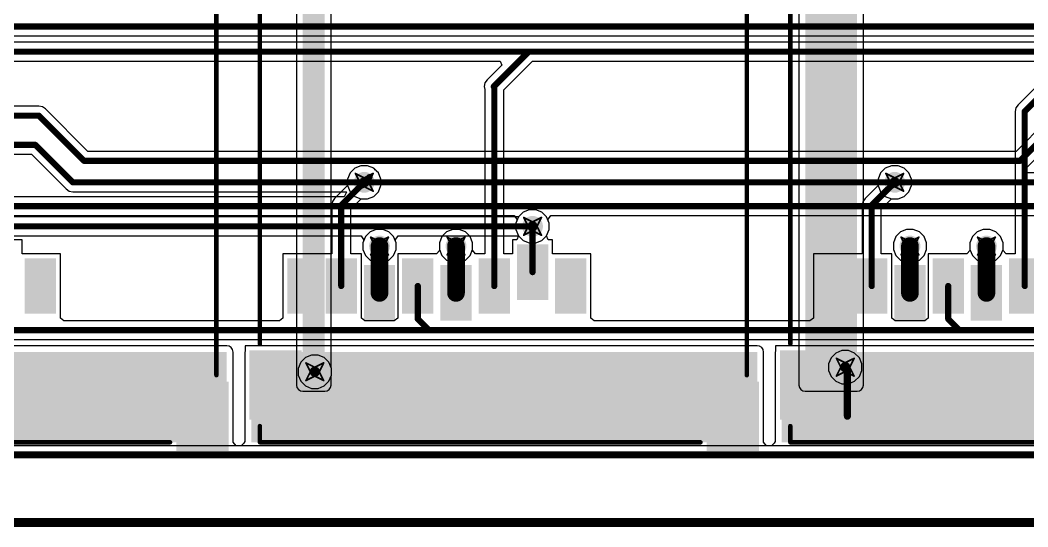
# Model space of a CAD drawing. Header units: inches. Extents: x -3 to 488, y -11 to 93.
# Drawn here: x 70.89 to 99.86, y -9.56 to 5.03 of the extents above; entities that cross this region are included whole.
import ezdxf

# ---------------------------------------------------------------- set-up
doc = ezdxf.new("R2010")
doc.units = ezdxf.units.IN
for name, color, linetype in [('Board Cutout', 216, 'Continuous'), ('Bottom Layer', 5, 'Continuous'), ('Dimension', 6, 'Continuous'), ('Drill Drawing', 1, 'Continuous'), ('Layer 1', 16, 'Continuous'), ('Layer 2', 76, 'Continuous'), ('Top Layer', 1, 'Continuous'), ('Top Overlay', 2, 'Continuous'), ('Top Paste', 8, 'Continuous'), ('Top Solder', 216, 'Continuous'), ('Via Holes', 16, 'Continuous')]:
    doc.layers.add(name, color=color, linetype=linetype)

msp = doc.modelspace()

# ---------------------------------------------------------------- hatches: boundary and pattern name
at = {"layer": 'Bottom Layer'}
h = msp.add_hatch(color=5, dxfattribs=at)
edge = h.paths.add_edge_path()
edge.add_arc((80.783, 0.363), 0.3, 0, 360)
h = msp.add_hatch(color=5, dxfattribs=at)
edge = h.paths.add_edge_path()
edge.add_arc((96.035, 0.363), 0.3, 0, 360)
h = msp.add_hatch(color=5, dxfattribs=at)
edge = h.paths.add_edge_path()
edge.add_arc((85.621, -0.905), 0.3, 0, 360)
h = msp.add_hatch(color=5, dxfattribs=at)
edge = h.paths.add_edge_path()
edge.add_arc((81.221, -1.472), 0.3, 0, 360)
h = msp.add_hatch(color=5, dxfattribs=at)
edge = h.paths.add_edge_path()
edge.add_arc((83.421, -1.472), 0.3, 0, 360)
h = msp.add_hatch(color=5, dxfattribs=at)
edge = h.paths.add_edge_path()
edge.add_arc((96.472, -1.472), 0.3, 0, 360)
h = msp.add_hatch(color=5, dxfattribs=at)
edge = h.paths.add_edge_path()
edge.add_arc((98.672, -1.472), 0.3, 0, 360)
h = msp.add_hatch(color=5, dxfattribs=at)
edge = h.paths.add_edge_path()
edge.add_arc((79.361, -5.09), 0.3, 0, 360)
h = msp.add_hatch(color=5, dxfattribs=at)
edge = h.paths.add_edge_path()
edge.add_arc((94.612, -4.959), 0.3, 0, 360)
at = {"layer": 'Layer 1'}
h = msp.add_hatch(color=16, dxfattribs=at)
edge = h.paths.add_edge_path()
edge.add_arc((80.783, 0.363), 0.3, 0, 360)
h = msp.add_hatch(color=16, dxfattribs=at)
edge = h.paths.add_edge_path()
edge.add_arc((96.035, 0.363), 0.3, 0, 360)
h = msp.add_hatch(color=16, dxfattribs=at)
edge = h.paths.add_edge_path()
edge.add_arc((85.621, -0.905), 0.3, 0, 360)
h = msp.add_hatch(color=16, dxfattribs=at)
edge = h.paths.add_edge_path()
edge.add_arc((81.221, -1.472), 0.3, 0, 360)
h = msp.add_hatch(color=16, dxfattribs=at)
edge = h.paths.add_edge_path()
edge.add_arc((83.421, -1.472), 0.3, 0, 360)
h = msp.add_hatch(color=16, dxfattribs=at)
edge = h.paths.add_edge_path()
edge.add_arc((96.472, -1.472), 0.3, 0, 360)
h = msp.add_hatch(color=16, dxfattribs=at)
edge = h.paths.add_edge_path()
edge.add_arc((98.672, -1.472), 0.3, 0, 360)
h = msp.add_hatch(color=16, dxfattribs=at)
edge = h.paths.add_edge_path()
edge.add_arc((79.361, -5.09), 0.3, 0, 360)
h = msp.add_hatch(color=16, dxfattribs=at)
edge = h.paths.add_edge_path()
edge.add_arc((94.612, -4.959), 0.3, 0, 360)
at = {"layer": 'Layer 2'}
for points in [[(79.016, -5.472), (79.648, -5.472), (79.648, 6.978), (79.016, 6.978)], [(93.461, -5.472), (94.953, -5.472), (94.953, 6.873), (93.461, 6.873)]]:
    msp.add_hatch(color=76, dxfattribs=at).paths.add_polyline_path(points)
h = msp.add_hatch(color=76, dxfattribs=at)
edge = h.paths.add_edge_path()
edge.add_arc((80.783, 0.363), 0.3, 0, 360)
h = msp.add_hatch(color=76, dxfattribs=at)
edge = h.paths.add_edge_path()
edge.add_arc((96.035, 0.363), 0.3, 0, 360)
h = msp.add_hatch(color=76, dxfattribs=at)
edge = h.paths.add_edge_path()
edge.add_arc((85.621, -0.905), 0.3, 0, 360)
h = msp.add_hatch(color=76, dxfattribs=at)
edge = h.paths.add_edge_path()
edge.add_arc((81.221, -1.472), 0.3, 0, 360)
h = msp.add_hatch(color=76, dxfattribs=at)
edge = h.paths.add_edge_path()
edge.add_arc((83.421, -1.472), 0.3, 0, 360)
h = msp.add_hatch(color=76, dxfattribs=at)
edge = h.paths.add_edge_path()
edge.add_arc((96.472, -1.472), 0.3, 0, 360)
h = msp.add_hatch(color=76, dxfattribs=at)
edge = h.paths.add_edge_path()
edge.add_arc((98.672, -1.472), 0.3, 0, 360)
h = msp.add_hatch(color=76, dxfattribs=at)
edge = h.paths.add_edge_path()
edge.add_arc((79.361, -5.09), 0.3, 0, 360)
h = msp.add_hatch(color=76, dxfattribs=at)
edge = h.paths.add_edge_path()
edge.add_arc((94.612, -4.959), 0.3, 0, 360)
at = {"layer": 'Top Layer'}
h = msp.add_hatch(color=1, dxfattribs=at)
edge = h.paths.add_edge_path()
edge.add_arc((80.783, 0.363), 0.3, 0, 360)
h = msp.add_hatch(color=1, dxfattribs=at)
edge = h.paths.add_edge_path()
edge.add_arc((96.035, 0.363), 0.3, 0, 360)
h = msp.add_hatch(color=1, dxfattribs=at)
edge = h.paths.add_edge_path()
edge.add_arc((85.621, -0.905), 0.3, 0, 360)
h = msp.add_hatch(color=1, dxfattribs=at)
edge = h.paths.add_edge_path()
edge.add_arc((81.221, -1.472), 0.3, 0, 360)
h = msp.add_hatch(color=1, dxfattribs=at)
edge = h.paths.add_edge_path()
edge.add_arc((83.421, -1.472), 0.3, 0, 360)
h = msp.add_hatch(color=1, dxfattribs=at)
edge = h.paths.add_edge_path()
edge.add_arc((96.472, -1.472), 0.3, 0, 360)
h = msp.add_hatch(color=1, dxfattribs=at)
edge = h.paths.add_edge_path()
edge.add_arc((98.672, -1.472), 0.3, 0, 360)
for points in [[(85.221, -1.472), (86.021, -1.472), (86.021, -2.972), (85.221, -2.972)], [(71.07, -1.872), (71.87, -1.872), (71.87, -3.372), (71.07, -3.372)], [(78.621, -1.872), (79.421, -1.872), (79.421, -3.372), (78.621, -3.372)], [(79.721, -1.872), (80.521, -1.872), (80.521, -3.372), (79.721, -3.372)], [(81.921, -1.872), (82.721, -1.872), (82.721, -3.372), (81.921, -3.372)], [(84.121, -1.872), (84.921, -1.872), (84.921, -3.372), (84.121, -3.372)], [(86.321, -1.872), (87.121, -1.872), (87.121, -3.372), (86.321, -3.372)], [(93.872, -1.872), (94.672, -1.872), (94.672, -3.372), (93.872, -3.372)], [(94.972, -1.872), (95.772, -1.872), (95.772, -3.372), (94.972, -3.372)], [(97.172, -1.872), (97.972, -1.872), (97.972, -3.372), (97.172, -3.372)], [(99.372, -1.872), (100.172, -1.872), (100.172, -3.372), (99.372, -3.372)], [(80.821, -2.072), (81.621, -2.072), (81.621, -3.572), (80.821, -3.572)], [(83.021, -2.072), (83.821, -2.072), (83.821, -3.572), (83.021, -3.572)], [(96.072, -2.072), (96.872, -2.072), (96.872, -3.572), (96.072, -3.572)], [(98.272, -2.072), (99.072, -2.072), (99.072, -3.572), (98.272, -3.572)], [(62.28, -7.122), (76.83, -7.122), (76.83, -4.522), (62.28, -4.522)], [(77.531, -7.122), (92.081, -7.122), (92.081, -4.522), (77.531, -4.522)], [(77.531, -4.522), (78.931, -4.522), (78.931, -6.422), (77.531, -6.422)], [(92.782, -7.122), (107.332, -7.122), (107.332, -4.522), (92.782, -4.522)], [(92.782, -4.522), (94.182, -4.522), (94.182, -6.422), (92.782, -6.422)], [(75.43, -5.422), (76.83, -5.422), (76.83, -7.322), (75.43, -7.322)], [(90.681, -5.422), (92.081, -5.422), (92.081, -7.322), (90.681, -7.322)]]:
    msp.add_hatch(color=1, dxfattribs=at).paths.add_polyline_path(points)
h = msp.add_hatch(color=1, dxfattribs=at)
edge = h.paths.add_edge_path()
edge.add_arc((79.361, -5.09), 0.3, 0, 360)
h = msp.add_hatch(color=1, dxfattribs=at)
edge = h.paths.add_edge_path()
edge.add_arc((94.612, -4.959), 0.3, 0, 360)
at = {"layer": 'Top Paste'}
for points in [[(85.221, -1.472), (86.021, -1.472), (86.021, -2.972), (85.221, -2.972)], [(71.07, -1.872), (71.87, -1.872), (71.87, -3.372), (71.07, -3.372)], [(78.621, -1.872), (79.421, -1.872), (79.421, -3.372), (78.621, -3.372)], [(79.721, -1.872), (80.521, -1.872), (80.521, -3.372), (79.721, -3.372)], [(81.921, -1.872), (82.721, -1.872), (82.721, -3.372), (81.921, -3.372)], [(84.121, -1.872), (84.921, -1.872), (84.921, -3.372), (84.121, -3.372)], [(86.321, -1.872), (87.121, -1.872), (87.121, -3.372), (86.321, -3.372)], [(93.872, -1.872), (94.672, -1.872), (94.672, -3.372), (93.872, -3.372)], [(94.972, -1.872), (95.772, -1.872), (95.772, -3.372), (94.972, -3.372)], [(97.172, -1.872), (97.972, -1.872), (97.972, -3.372), (97.172, -3.372)], [(99.372, -1.872), (100.172, -1.872), (100.172, -3.372), (99.372, -3.372)], [(80.821, -2.072), (81.621, -2.072), (81.621, -3.572), (80.821, -3.572)], [(83.021, -2.072), (83.821, -2.072), (83.821, -3.572), (83.021, -3.572)], [(96.072, -2.072), (96.872, -2.072), (96.872, -3.572), (96.072, -3.572)], [(98.272, -2.072), (99.072, -2.072), (99.072, -3.572), (98.272, -3.572)], [(77.531, -4.522), (78.931, -4.522), (78.931, -6.422), (77.531, -6.422)], [(92.782, -4.522), (94.182, -4.522), (94.182, -6.422), (92.782, -6.422)], [(75.43, -5.422), (76.83, -5.422), (76.83, -7.322), (75.43, -7.322)], [(90.681, -5.422), (92.081, -5.422), (92.081, -7.322), (90.681, -7.322)]]:
    msp.add_hatch(color=8, dxfattribs=at).paths.add_polyline_path(points)
at = {"layer": 'Top Solder'}
for points in [[(85.171, -1.422), (86.071, -1.422), (86.071, -3.022), (85.171, -3.022)], [(71.02, -1.822), (71.92, -1.822), (71.92, -3.422), (71.02, -3.422)], [(78.571, -1.822), (79.471, -1.822), (79.471, -3.422), (78.571, -3.422)], [(79.671, -1.822), (80.571, -1.822), (80.571, -3.422), (79.671, -3.422)], [(80.771, -2.022), (81.671, -2.022), (81.671, -3.622), (80.771, -3.622)], [(81.871, -1.822), (82.771, -1.822), (82.771, -3.422), (81.871, -3.422)], [(82.971, -2.022), (83.871, -2.022), (83.871, -3.622), (82.971, -3.622)], [(84.071, -1.822), (84.971, -1.822), (84.971, -3.422), (84.071, -3.422)], [(86.271, -1.822), (87.171, -1.822), (87.171, -3.422), (86.271, -3.422)], [(93.822, -1.822), (94.722, -1.822), (94.722, -3.422), (93.822, -3.422)], [(94.922, -1.822), (95.822, -1.822), (95.822, -3.422), (94.922, -3.422)], [(96.022, -2.022), (96.922, -2.022), (96.922, -3.622), (96.022, -3.622)], [(97.122, -1.822), (98.022, -1.822), (98.022, -3.422), (97.122, -3.422)], [(98.222, -2.022), (99.122, -2.022), (99.122, -3.622), (98.222, -3.622)], [(99.322, -1.822), (100.222, -1.822), (100.222, -3.422), (99.322, -3.422)], [(77.481, -4.472), (78.981, -4.472), (78.981, -6.472), (77.481, -6.472)], [(92.732, -4.472), (94.232, -4.472), (94.232, -6.472), (92.732, -6.472)], [(75.38, -5.372), (76.88, -5.372), (76.88, -7.372), (75.38, -7.372)], [(90.631, -5.372), (92.131, -5.372), (92.131, -7.372), (90.631, -7.372)]]:
    msp.add_hatch(color=216, dxfattribs=at).paths.add_polyline_path(points)
at = {"layer": 'Via Holes'}
h = msp.add_hatch(color=7, dxfattribs=at)
edge = h.paths.add_edge_path()
edge.add_arc((80.783, 0.363), 0.15, 0, 360)
h = msp.add_hatch(color=7, dxfattribs=at)
edge = h.paths.add_edge_path()
edge.add_arc((96.035, 0.363), 0.15, 0, 360)
h = msp.add_hatch(color=7, dxfattribs=at)
edge = h.paths.add_edge_path()
edge.add_arc((85.621, -0.905), 0.15, 0, 360)
h = msp.add_hatch(color=7, dxfattribs=at)
edge = h.paths.add_edge_path()
edge.add_arc((81.221, -1.472), 0.15, 0, 360)
h = msp.add_hatch(color=7, dxfattribs=at)
edge = h.paths.add_edge_path()
edge.add_arc((83.421, -1.472), 0.15, 0, 360)
h = msp.add_hatch(color=7, dxfattribs=at)
edge = h.paths.add_edge_path()
edge.add_arc((96.472, -1.472), 0.15, 0, 360)
h = msp.add_hatch(color=7, dxfattribs=at)
edge = h.paths.add_edge_path()
edge.add_arc((98.672, -1.472), 0.15, 0, 360)
h = msp.add_hatch(color=7, dxfattribs=at)
edge = h.paths.add_edge_path()
edge.add_arc((94.612, -4.959), 0.15, 0, 360)
h = msp.add_hatch(color=7, dxfattribs=at)
edge = h.paths.add_edge_path()
edge.add_arc((79.361, -5.09), 0.15, 0, 360)

# ---------------------------------------------------------------- linework, layer by layer
at = {"layer": 'Board Cutout', "const_width": 0.2}
msp.add_lwpolyline([(62.09, -7.48), (122.978, -7.48)], dxfattribs=at)
at = {"layer": 'Bottom Layer'}
for p, q in [((80.378, 0.634), (80.305, 0.458)), ((80.512, 0.768), (80.378, 0.634)), ((80.688, 0.841), (80.512, 0.768)), ((80.878, 0.841), (80.688, 0.841)), ((81.054, 0.768), (80.878, 0.841)), ((81.188, 0.634), (81.054, 0.768)), ((81.261, 0.458), (81.188, 0.634)), ((95.63, 0.634), (95.557, 0.458)), ((95.764, 0.768), (95.63, 0.634)), ((95.94, 0.841), (95.764, 0.768)), ((96.13, 0.841), (95.94, 0.841)), ((96.305, 0.768), (96.13, 0.841)), ((96.44, 0.634), (96.305, 0.768)), ((96.513, 0.458), (96.44, 0.634)), ((80.305, 0.458), (80.305, 0.268)), ((81.261, 0.268), (81.261, 0.458)), ((95.557, 0.458), (95.557, 0.268)), ((96.513, 0.268), (96.513, 0.458)), ((80.305, 0.268), (80.378, 0.093)), ((80.378, 0.093), (80.512, -0.042)), ((81.054, -0.042), (81.188, 0.093)), ((81.188, 0.093), (81.261, 0.268)), ((95.557, 0.268), (95.63, 0.093)), ((95.63, 0.093), (95.764, -0.042)), ((96.305, -0.042), (96.44, 0.093)), ((96.44, 0.093), (96.513, 0.268)), ((80.512, -0.042), (80.688, -0.114)), ((80.688, -0.114), (80.878, -0.114)), ((80.878, -0.114), (81.054, -0.042)), ((95.764, -0.042), (95.94, -0.114)), ((95.94, -0.114), (96.13, -0.114)), ((96.13, -0.114), (96.305, -0.042)), ((85.351, -0.5), (85.218, -0.633)), ((85.526, -0.427), (85.351, -0.5)), ((85.716, -0.427), (85.526, -0.427)), ((85.892, -0.5), (85.716, -0.427)), ((86.026, -0.635), (85.892, -0.5)), ((85.218, -0.633), (69.096, -0.633)), ((86.099, -0.81), (86.026, -0.635)), ((86.099, -1), (86.099, -0.81)), ((86.026, -1.176), (86.099, -1)), ((96.202, -1.067), (96.067, -1.201)), ((96.377, -0.994), (96.202, -1.067)), ((96.567, -0.994), (96.377, -0.994)), ((96.743, -1.067), (96.567, -0.994)), ((96.877, -1.201), (96.743, -1.067)), ((66.503, -1.177), (80.689, -1.177)), ((80.689, -1.177), (80.774, -1.304)), ((80.774, -1.304), (80.744, -1.377)), ((80.744, -1.377), (80.744, -1.567)), ((81.669, -1.304), (81.754, -1.177)), ((81.699, -1.377), (81.669, -1.304)), ((81.699, -1.567), (81.699, -1.377)), ((81.754, -1.177), (85.218, -1.177)), ((85.218, -1.177), (85.351, -1.31)), ((85.351, -1.31), (85.526, -1.383)), ((85.526, -1.383), (85.716, -1.383)), ((85.716, -1.383), (85.892, -1.31)), ((85.892, -1.31), (86.026, -1.176)), ((96.067, -1.201), (95.995, -1.377)), ((95.995, -1.377), (95.995, -1.567)), ((96.95, -1.377), (96.877, -1.201)), ((96.95, -1.567), (96.95, -1.377)), ((80.744, -1.567), (80.816, -1.743)), ((81.626, -1.743), (81.699, -1.567)), ((95.995, -1.567), (96.067, -1.743)), ((96.877, -1.743), (96.95, -1.567)), ((80.816, -1.743), (80.951, -1.877)), ((80.951, -1.877), (81.126, -1.95)), ((81.126, -1.95), (81.316, -1.95)), ((81.316, -1.95), (81.492, -1.877)), ((81.492, -1.877), (81.626, -1.743)), ((96.067, -1.743), (96.202, -1.877)), ((96.202, -1.877), (96.377, -1.95)), ((96.377, -1.95), (96.567, -1.95)), ((96.567, -1.95), (96.743, -1.877)), ((96.743, -1.877), (96.877, -1.743)), ((79.266, -4.612), (79.09, -4.685)), ((79.456, -4.612), (79.266, -4.612)), ((79.631, -4.685), (79.456, -4.612)), ((94.341, -4.554), (94.207, -4.688)), ((94.517, -4.481), (94.341, -4.554)), ((94.707, -4.481), (94.517, -4.481)), ((94.882, -4.554), (94.707, -4.481)), ((95.017, -4.688), (94.882, -4.554)), ((78.956, -4.819), (78.883, -4.995)), ((79.09, -4.685), (78.956, -4.819)), ((79.766, -4.819), (79.631, -4.685)), ((79.838, -4.995), (79.766, -4.819)), ((94.207, -4.688), (94.134, -4.864)), ((94.134, -4.864), (94.134, -5.054)), ((95.089, -4.864), (95.017, -4.688)), ((95.089, -5.054), (95.089, -4.864)), ((78.883, -4.995), (78.883, -5.185)), ((78.883, -5.185), (78.956, -5.361)), ((79.766, -5.361), (79.838, -5.185)), ((79.838, -5.185), (79.838, -4.995)), ((94.134, -5.054), (94.207, -5.229)), ((95.017, -5.229), (95.089, -5.054)), ((78.956, -5.361), (79.09, -5.495)), ((79.09, -5.495), (79.266, -5.568)), ((79.456, -5.568), (79.631, -5.495)), ((79.631, -5.495), (79.766, -5.361)), ((94.207, -5.229), (94.341, -5.364)), ((94.341, -5.364), (94.517, -5.436)), ((94.517, -5.436), (94.707, -5.436)), ((94.707, -5.436), (94.882, -5.364)), ((94.882, -5.364), (95.017, -5.229)), ((79.266, -5.568), (79.456, -5.568)), ((106.931, -7.221), (62.09, -7.221))]:
    msp.add_line(p, q, dxfattribs=at)
at = {"layer": 'Bottom Layer', "const_width": 0.178}
msp.add_lwpolyline([(65.923, -0.905), (85.621, -0.905)], dxfattribs=at)
at = {"layer": 'Bottom Layer', "const_width": 0.0889}
msp.add_lwpolyline([(85.577, -0.905, 1), (85.666, -0.905, 1)], format="xyb", close=True, dxfattribs=at)
at = {"layer": 'Dimension', "const_width": 0.254}
msp.add_lwpolyline([(67.831, -9.429), (124.998, -9.429)], dxfattribs=at)
at = {"layer": 'Drill Drawing', "const_width": 0.0508}
for points in [[(80.529, 0.617), (80.783, 0.49)], [(80.529, 0.617), (80.656, 0.363)], [(80.783, 0.49), (81.037, 0.617)], [(80.91, 0.363), (81.037, 0.617)], [(95.781, 0.617), (96.035, 0.49)], [(95.781, 0.617), (95.908, 0.363)], [(96.035, 0.49), (96.289, 0.617)], [(96.162, 0.363), (96.289, 0.617)], [(80.529, 0.109), (80.656, 0.363)], [(80.91, 0.363), (81.037, 0.109)], [(95.781, 0.109), (95.908, 0.363)], [(96.162, 0.363), (96.289, 0.109)], [(80.529, 0.109), (80.783, 0.236)], [(80.783, 0.236), (81.037, 0.109)], [(95.781, 0.109), (96.035, 0.236)], [(96.035, 0.236), (96.289, 0.109)], [(85.367, -0.651), (85.621, -0.778)], [(85.367, -0.651), (85.494, -0.905)], [(85.621, -0.778), (85.875, -0.651)], [(85.748, -0.905), (85.875, -0.651)], [(85.367, -1.159), (85.494, -0.905)], [(85.367, -1.159), (85.621, -1.032)], [(85.621, -1.032), (85.875, -1.159)], [(85.748, -0.905), (85.875, -1.159)], [(80.967, -1.218), (81.221, -1.345)], [(80.967, -1.218), (81.094, -1.472)], [(80.967, -1.726), (81.094, -1.472)], [(81.221, -1.345), (81.475, -1.218)], [(81.348, -1.472), (81.475, -1.218)], [(81.348, -1.472), (81.475, -1.726)], [(83.167, -1.218), (83.421, -1.345)], [(83.167, -1.218), (83.294, -1.472)], [(83.167, -1.726), (83.294, -1.472)], [(83.421, -1.345), (83.675, -1.218)], [(83.548, -1.472), (83.675, -1.218)], [(83.548, -1.472), (83.675, -1.726)], [(96.218, -1.218), (96.472, -1.345)], [(96.218, -1.218), (96.345, -1.472)], [(96.218, -1.726), (96.345, -1.472)], [(96.472, -1.345), (96.726, -1.218)], [(96.599, -1.472), (96.726, -1.218)], [(96.599, -1.472), (96.726, -1.726)], [(98.418, -1.218), (98.672, -1.345)], [(98.418, -1.218), (98.545, -1.472)], [(98.418, -1.726), (98.545, -1.472)], [(98.672, -1.345), (98.926, -1.218)], [(98.799, -1.472), (98.926, -1.218)], [(98.799, -1.472), (98.926, -1.726)], [(80.967, -1.726), (81.221, -1.599)], [(81.221, -1.599), (81.475, -1.726)], [(83.167, -1.726), (83.421, -1.599)], [(83.421, -1.599), (83.675, -1.726)], [(96.218, -1.726), (96.472, -1.599)], [(96.472, -1.599), (96.726, -1.726)], [(98.418, -1.726), (98.672, -1.599)], [(98.672, -1.599), (98.926, -1.726)], [(79.107, -4.836), (79.361, -4.963)], [(79.107, -4.836), (79.234, -5.09)], [(79.361, -4.963), (79.615, -4.836)], [(79.488, -5.09), (79.615, -4.836)], [(94.358, -4.705), (94.612, -4.832)], [(94.358, -4.705), (94.485, -4.959)], [(94.612, -4.832), (94.866, -4.705)], [(94.739, -4.959), (94.866, -4.705)], [(79.107, -5.344), (79.234, -5.09)], [(79.107, -5.344), (79.361, -5.217)], [(79.361, -5.217), (79.615, -5.344)], [(79.488, -5.09), (79.615, -5.344)], [(94.358, -5.213), (94.485, -4.959)], [(94.358, -5.213), (94.612, -5.086)], [(94.612, -5.086), (94.866, -5.213)], [(94.739, -4.959), (94.866, -5.213)]]:
    msp.add_lwpolyline(points, dxfattribs=at)
at = {"layer": 'Drill Drawing', "const_width": 0.0254}
for points in [[(80.516, 0.617, 1), (80.542, 0.617, 1)], [(80.516, 0.617, 1), (80.542, 0.617, 1)], [(81.024, 0.617, 1), (81.05, 0.617, 1)], [(81.024, 0.617, 1), (81.05, 0.617, 1)], [(95.768, 0.617, 1), (95.793, 0.617, 1)], [(95.768, 0.617, 1), (95.793, 0.617, 1)], [(96.276, 0.617, 1), (96.301, 0.617, 1)], [(96.276, 0.617, 1), (96.301, 0.617, 1)], [(80.643, 0.363, 1), (80.669, 0.363, 1)], [(80.643, 0.363, 1), (80.669, 0.363, 1)], [(80.77, 0.49, 1), (80.796, 0.49, 1)], [(80.77, 0.49, 1), (80.796, 0.49, 1)], [(80.897, 0.363, 1), (80.923, 0.363, 1)], [(80.897, 0.363, 1), (80.923, 0.363, 1)], [(95.895, 0.363, 1), (95.92, 0.363, 1)], [(95.895, 0.363, 1), (95.92, 0.363, 1)], [(96.022, 0.49, 1), (96.047, 0.49, 1)], [(96.022, 0.49, 1), (96.047, 0.49, 1)], [(96.149, 0.363, 1), (96.174, 0.363, 1)], [(96.149, 0.363, 1), (96.174, 0.363, 1)], [(80.516, 0.109, 1), (80.542, 0.109, 1)], [(80.516, 0.109, 1), (80.542, 0.109, 1)], [(80.77, 0.236, 1), (80.796, 0.236, 1)], [(80.77, 0.236, 1), (80.796, 0.236, 1)], [(81.024, 0.109, 1), (81.05, 0.109, 1)], [(81.024, 0.109, 1), (81.05, 0.109, 1)], [(95.768, 0.109, 1), (95.793, 0.109, 1)], [(95.768, 0.109, 1), (95.793, 0.109, 1)], [(96.022, 0.236, 1), (96.047, 0.236, 1)], [(96.022, 0.236, 1), (96.047, 0.236, 1)], [(96.276, 0.109, 1), (96.301, 0.109, 1)], [(96.276, 0.109, 1), (96.301, 0.109, 1)], [(85.355, -0.651, 1), (85.38, -0.651, 1)], [(85.355, -0.651, 1), (85.38, -0.651, 1)], [(85.609, -0.778, 1), (85.634, -0.778, 1)], [(85.609, -0.778, 1), (85.634, -0.778, 1)], [(85.863, -0.651, 1), (85.888, -0.651, 1)], [(85.863, -0.651, 1), (85.888, -0.651, 1)], [(85.355, -1.159, 1), (85.38, -1.159, 1)], [(85.355, -1.159, 1), (85.38, -1.159, 1)], [(85.482, -0.905, 1), (85.507, -0.905, 1)], [(85.482, -0.905, 1), (85.507, -0.905, 1)], [(85.609, -1.032, 1), (85.634, -1.032, 1)], [(85.609, -1.032, 1), (85.634, -1.032, 1)], [(85.736, -0.905, 1), (85.761, -0.905, 1)], [(85.736, -0.905, 1), (85.761, -0.905, 1)], [(85.863, -1.159, 1), (85.888, -1.159, 1)], [(85.863, -1.159, 1), (85.888, -1.159, 1)], [(80.955, -1.218, 1), (80.98, -1.218, 1)], [(80.955, -1.218, 1), (80.98, -1.218, 1)], [(81.082, -1.472, 1), (81.107, -1.472, 1)], [(81.082, -1.472, 1), (81.107, -1.472, 1)], [(81.209, -1.345, 1), (81.234, -1.345, 1)], [(81.209, -1.345, 1), (81.234, -1.345, 1)], [(81.336, -1.472, 1), (81.361, -1.472, 1)], [(81.336, -1.472, 1), (81.361, -1.472, 1)], [(81.463, -1.218, 1), (81.488, -1.218, 1)], [(81.463, -1.218, 1), (81.488, -1.218, 1)], [(83.155, -1.218, 1), (83.18, -1.218, 1)], [(83.155, -1.218, 1), (83.18, -1.218, 1)], [(83.282, -1.472, 1), (83.307, -1.472, 1)], [(83.282, -1.472, 1), (83.307, -1.472, 1)], [(83.409, -1.345, 1), (83.434, -1.345, 1)], [(83.409, -1.345, 1), (83.434, -1.345, 1)], [(83.536, -1.472, 1), (83.561, -1.472, 1)], [(83.536, -1.472, 1), (83.561, -1.472, 1)], [(83.663, -1.218, 1), (83.688, -1.218, 1)], [(83.663, -1.218, 1), (83.688, -1.218, 1)], [(96.206, -1.218, 1), (96.231, -1.218, 1)], [(96.206, -1.218, 1), (96.231, -1.218, 1)], [(96.333, -1.472, 1), (96.358, -1.472, 1)], [(96.333, -1.472, 1), (96.358, -1.472, 1)], [(96.46, -1.345, 1), (96.485, -1.345, 1)], [(96.46, -1.345, 1), (96.485, -1.345, 1)], [(96.587, -1.472, 1), (96.612, -1.472, 1)], [(96.587, -1.472, 1), (96.612, -1.472, 1)], [(96.714, -1.218, 1), (96.739, -1.218, 1)], [(96.714, -1.218, 1), (96.739, -1.218, 1)], [(98.406, -1.218, 1), (98.431, -1.218, 1)], [(98.406, -1.218, 1), (98.431, -1.218, 1)], [(98.533, -1.472, 1), (98.558, -1.472, 1)], [(98.533, -1.472, 1), (98.558, -1.472, 1)], [(98.66, -1.345, 1), (98.685, -1.345, 1)], [(98.66, -1.345, 1), (98.685, -1.345, 1)], [(98.787, -1.472, 1), (98.812, -1.472, 1)], [(98.787, -1.472, 1), (98.812, -1.472, 1)], [(98.914, -1.218, 1), (98.939, -1.218, 1)], [(98.914, -1.218, 1), (98.939, -1.218, 1)], [(80.955, -1.726, 1), (80.98, -1.726, 1)], [(80.955, -1.726, 1), (80.98, -1.726, 1)], [(81.209, -1.599, 1), (81.234, -1.599, 1)], [(81.209, -1.599, 1), (81.234, -1.599, 1)], [(81.463, -1.726, 1), (81.488, -1.726, 1)], [(81.463, -1.726, 1), (81.488, -1.726, 1)], [(83.155, -1.726, 1), (83.18, -1.726, 1)], [(83.155, -1.726, 1), (83.18, -1.726, 1)], [(83.409, -1.599, 1), (83.434, -1.599, 1)], [(83.409, -1.599, 1), (83.434, -1.599, 1)], [(83.663, -1.726, 1), (83.688, -1.726, 1)], [(83.663, -1.726, 1), (83.688, -1.726, 1)], [(96.206, -1.726, 1), (96.231, -1.726, 1)], [(96.206, -1.726, 1), (96.231, -1.726, 1)], [(96.46, -1.599, 1), (96.485, -1.599, 1)], [(96.46, -1.599, 1), (96.485, -1.599, 1)], [(96.714, -1.726, 1), (96.739, -1.726, 1)], [(96.714, -1.726, 1), (96.739, -1.726, 1)], [(98.406, -1.726, 1), (98.431, -1.726, 1)], [(98.406, -1.726, 1), (98.431, -1.726, 1)], [(98.66, -1.599, 1), (98.685, -1.599, 1)], [(98.66, -1.599, 1), (98.685, -1.599, 1)], [(98.914, -1.726, 1), (98.939, -1.726, 1)], [(98.914, -1.726, 1), (98.939, -1.726, 1)], [(79.094, -4.836, 1), (79.119, -4.836, 1)], [(79.094, -4.836, 1), (79.119, -4.836, 1)], [(79.602, -4.836, 1), (79.627, -4.836, 1)], [(79.602, -4.836, 1), (79.627, -4.836, 1)], [(94.345, -4.705, 1), (94.37, -4.705, 1)], [(94.345, -4.705, 1), (94.37, -4.705, 1)], [(94.599, -4.832, 1), (94.624, -4.832, 1)], [(94.599, -4.832, 1), (94.624, -4.832, 1)], [(94.853, -4.705, 1), (94.878, -4.705, 1)], [(94.853, -4.705, 1), (94.878, -4.705, 1)], [(79.221, -5.09, 1), (79.246, -5.09, 1)], [(79.221, -5.09, 1), (79.246, -5.09, 1)], [(79.348, -4.963, 1), (79.373, -4.963, 1)], [(79.348, -4.963, 1), (79.373, -4.963, 1)], [(79.348, -5.217, 1), (79.373, -5.217, 1)], [(79.348, -5.217, 1), (79.373, -5.217, 1)], [(79.475, -5.09, 1), (79.5, -5.09, 1)], [(79.475, -5.09, 1), (79.5, -5.09, 1)], [(94.345, -5.213, 1), (94.37, -5.213, 1)], [(94.345, -5.213, 1), (94.37, -5.213, 1)], [(94.472, -4.959, 1), (94.497, -4.959, 1)], [(94.472, -4.959, 1), (94.497, -4.959, 1)], [(94.599, -5.086, 1), (94.624, -5.086, 1)], [(94.599, -5.086, 1), (94.624, -5.086, 1)], [(94.726, -4.959, 1), (94.751, -4.959, 1)], [(94.726, -4.959, 1), (94.751, -4.959, 1)], [(94.853, -5.213, 1), (94.878, -5.213, 1)], [(94.853, -5.213, 1), (94.878, -5.213, 1)], [(79.094, -5.344, 1), (79.119, -5.344, 1)], [(79.094, -5.344, 1), (79.119, -5.344, 1)], [(79.602, -5.344, 1), (79.627, -5.344, 1)], [(79.602, -5.344, 1), (79.627, -5.344, 1)]]:
    msp.add_lwpolyline(points, format="xyb", close=True, dxfattribs=at)
at = {"layer": 'Layer 1'}
for p, q in [((65.636, 4.579), (101.096, 4.579)), ((71.426, 2.554), (66.385, 2.554)), ((71.53, 2.533), (71.426, 2.554)), ((71.618, 2.474), (71.53, 2.533)), ((72.838, 1.254), (71.618, 2.474)), ((100.382, 2.111), (99.525, 1.254)), ((99.83, 0.79), (100.767, 1.726)), ((70.713, 1.17), (71.211, 1.17)), ((71.211, 1.17), (72.21, 0.171)), ((99.525, 1.254), (72.838, 1.254)), ((99.789, 0.762), (99.83, 0.79)), ((99.828, 0.635), (99.789, 0.762)), ((110.119, 0.635), (99.828, 0.635)), ((72.21, 0.171), (72.298, 0.112)), ((72.298, 0.112), (72.402, 0.091)), ((72.402, 0.091), (80.263, 0.091)), ((80.273, 0.076), (80.205, -0.051)), ((80.263, 0.091), (80.273, 0.076)), ((80.205, -0.051), (68.974, -0.051)), ((68.974, -0.594), (85.095, -0.594)), ((85.095, -0.594), (85.18, -0.721)), ((85.18, -0.721), (85.144, -0.81)), ((85.144, -0.81), (85.144, -1)), ((86.062, -0.721), (86.147, -0.594)), ((86.099, -0.81), (86.062, -0.721)), ((86.099, -1), (86.099, -0.81)), ((86.147, -0.594), (115.62, -0.594)), ((83.151, -1.067), (83.016, -1.201)), ((83.326, -0.994), (83.151, -1.067)), ((83.516, -0.994), (83.326, -0.994)), ((83.692, -1.067), (83.516, -0.994)), ((83.826, -1.201), (83.692, -1.067)), ((85.144, -1), (85.216, -1.176)), ((86.026, -1.176), (86.099, -1)), ((98.402, -1.067), (98.267, -1.201)), ((98.577, -0.994), (98.402, -1.067)), ((98.767, -0.994), (98.577, -0.994)), ((98.943, -1.067), (98.767, -0.994)), ((99.077, -1.201), (98.943, -1.067)), ((83.016, -1.201), (82.944, -1.377)), ((82.944, -1.377), (82.944, -1.567)), ((83.899, -1.377), (83.826, -1.201)), ((83.899, -1.567), (83.899, -1.377)), ((85.216, -1.176), (85.351, -1.31)), ((85.351, -1.31), (85.526, -1.383)), ((85.526, -1.383), (85.716, -1.383)), ((85.716, -1.383), (85.892, -1.31)), ((85.892, -1.31), (86.026, -1.176)), ((98.267, -1.201), (98.195, -1.377)), ((98.195, -1.377), (98.195, -1.567)), ((99.15, -1.377), (99.077, -1.201)), ((99.15, -1.567), (99.15, -1.377)), ((82.944, -1.567), (83.016, -1.743)), ((83.826, -1.743), (83.899, -1.567)), ((98.195, -1.567), (98.267, -1.743)), ((99.077, -1.743), (99.15, -1.567)), ((83.016, -1.743), (83.151, -1.877)), ((83.151, -1.877), (83.326, -1.95)), ((83.326, -1.95), (83.516, -1.95)), ((83.516, -1.95), (83.692, -1.877)), ((83.692, -1.877), (83.826, -1.743)), ((98.267, -1.743), (98.402, -1.877)), ((98.402, -1.877), (98.577, -1.95)), ((98.577, -1.95), (98.767, -1.95)), ((98.767, -1.95), (98.943, -1.877)), ((98.943, -1.877), (99.077, -1.743)), ((79.266, -4.612), (79.09, -4.685)), ((79.456, -4.612), (79.266, -4.612)), ((79.631, -4.685), (79.456, -4.612)), ((94.341, -4.554), (94.207, -4.688)), ((94.517, -4.481), (94.341, -4.554)), ((94.707, -4.481), (94.517, -4.481)), ((94.882, -4.554), (94.707, -4.481)), ((95.017, -4.688), (94.882, -4.554)), ((78.956, -4.819), (78.883, -4.995)), ((79.09, -4.685), (78.956, -4.819)), ((79.766, -4.819), (79.631, -4.685)), ((79.838, -4.995), (79.766, -4.819)), ((94.207, -4.688), (94.134, -4.864)), ((94.134, -4.864), (94.134, -5.054)), ((95.089, -4.864), (95.017, -4.688)), ((95.089, -5.054), (95.089, -4.864)), ((78.883, -4.995), (78.883, -5.185)), ((78.883, -5.185), (78.956, -5.361)), ((79.766, -5.361), (79.838, -5.185)), ((79.838, -5.185), (79.838, -4.995)), ((94.134, -5.054), (94.207, -5.229)), ((95.017, -5.229), (95.089, -5.054)), ((78.956, -5.361), (79.09, -5.495)), ((79.09, -5.495), (79.266, -5.568)), ((79.456, -5.568), (79.631, -5.495)), ((79.631, -5.495), (79.766, -5.361)), ((94.207, -5.229), (94.341, -5.364)), ((94.341, -5.364), (94.517, -5.436)), ((94.517, -5.436), (94.707, -5.436)), ((94.707, -5.436), (94.882, -5.364)), ((94.882, -5.364), (95.017, -5.229)), ((79.266, -5.568), (79.456, -5.568)), ((122.978, -7.221), (62.09, -7.221))]:
    msp.add_line(p, q, dxfattribs=at)
at = {"layer": 'Layer 1', "const_width": 0.178}
for points in [[(65.636, 4.851), (120.472, 4.851)], [(65.981, 2.282), (71.426, 2.282)], [(71.426, 2.282), (72.726, 0.982)], [(99.638, 0.982), (100.86, 2.204)], [(64.209, 1.442), (71.323, 1.442)], [(71.323, 1.442), (72.402, 0.363)], [(72.726, 0.982), (99.638, 0.982)], [(72.402, 0.363), (80.783, 0.363)], [(80.783, 0.363), (96.035, 0.363)], [(96.035, 0.363), (110.472, 0.363)], [(68.57, -0.322), (116.024, -0.322)]]:
    msp.add_lwpolyline(points, dxfattribs=at)
at = {"layer": 'Layer 1', "const_width": 0.0889}
for points in [[(71.381, 2.282, 1), (71.47, 2.282, 1)], [(71.381, 2.282, 1), (71.47, 2.282, 1)], [(71.279, 1.442, 1), (71.368, 1.442, 1)], [(71.279, 1.442, 1), (71.368, 1.442, 1)], [(72.681, 0.982, 1), (72.77, 0.982, 1)], [(72.681, 0.982, 1), (72.77, 0.982, 1)], [(99.594, 0.982, 1), (99.683, 0.982, 1)], [(99.594, 0.982, 1), (99.683, 0.982, 1)], [(72.358, 0.363, 1), (72.446, 0.363, 1)], [(72.358, 0.363, 1), (72.446, 0.363, 1)], [(80.739, 0.363, 1), (80.827, 0.363, 1)], [(80.739, 0.363, 1), (80.827, 0.363, 1)], [(95.99, 0.363, 1), (96.079, 0.363, 1)], [(95.99, 0.363, 1), (96.079, 0.363, 1)]]:
    msp.add_lwpolyline(points, format="xyb", close=True, dxfattribs=at)
at = {"layer": 'Layer 2'}
for p, q in [((78.834, 6.978), (78.834, -5.472)), ((93.279, 6.873), (93.279, -5.472)), ((95.135, -5.472), (95.135, 6.873)), ((79.829, -4.973), (79.829, 6.329)), ((80.378, 0.634), (80.305, 0.458)), ((80.512, 0.768), (80.378, 0.634)), ((80.688, 0.841), (80.512, 0.768)), ((80.878, 0.841), (80.688, 0.841)), ((81.054, 0.768), (80.878, 0.841)), ((81.188, 0.634), (81.054, 0.768)), ((81.261, 0.458), (81.188, 0.634)), ((95.63, 0.634), (95.557, 0.458)), ((95.764, 0.768), (95.63, 0.634)), ((95.94, 0.841), (95.764, 0.768)), ((96.13, 0.841), (95.94, 0.841)), ((96.305, 0.768), (96.13, 0.841)), ((96.44, 0.634), (96.305, 0.768)), ((96.513, 0.458), (96.44, 0.634)), ((80.305, 0.458), (80.305, 0.268)), ((81.261, 0.268), (81.261, 0.458)), ((95.557, 0.458), (95.557, 0.268)), ((96.513, 0.268), (96.513, 0.458)), ((80.305, 0.268), (80.378, 0.093)), ((80.378, 0.093), (80.512, -0.042)), ((81.054, -0.042), (81.188, 0.093)), ((81.188, 0.093), (81.261, 0.268)), ((95.557, 0.268), (95.63, 0.093)), ((95.63, 0.093), (95.764, -0.042)), ((96.305, -0.042), (96.44, 0.093)), ((96.44, 0.093), (96.513, 0.268)), ((80.512, -0.042), (80.688, -0.114)), ((80.688, -0.114), (80.878, -0.114)), ((80.878, -0.114), (81.054, -0.042)), ((95.764, -0.042), (95.94, -0.114)), ((95.94, -0.114), (96.13, -0.114)), ((96.13, -0.114), (96.305, -0.042)), ((85.351, -0.5), (85.216, -0.635)), ((85.526, -0.427), (85.351, -0.5)), ((85.716, -0.427), (85.526, -0.427)), ((85.892, -0.5), (85.716, -0.427)), ((86.026, -0.635), (85.892, -0.5)), ((85.216, -0.635), (85.144, -0.81)), ((85.144, -0.81), (85.144, -1)), ((86.099, -0.81), (86.026, -0.635)), ((86.099, -1), (86.099, -0.81)), ((80.951, -1.067), (80.816, -1.201)), ((81.126, -0.994), (80.951, -1.067)), ((81.316, -0.994), (81.126, -0.994)), ((81.492, -1.067), (81.316, -0.994)), ((81.626, -1.201), (81.492, -1.067)), ((83.151, -1.067), (83.016, -1.201)), ((83.326, -0.994), (83.151, -1.067)), ((83.516, -0.994), (83.326, -0.994)), ((83.692, -1.067), (83.516, -0.994)), ((83.826, -1.201), (83.692, -1.067)), ((85.144, -1), (85.216, -1.176)), ((86.026, -1.176), (86.099, -1)), ((96.202, -1.067), (96.067, -1.201)), ((96.377, -0.994), (96.202, -1.067)), ((96.567, -0.994), (96.377, -0.994)), ((96.743, -1.067), (96.567, -0.994)), ((96.877, -1.201), (96.743, -1.067)), ((98.402, -1.067), (98.267, -1.201)), ((98.577, -0.994), (98.402, -1.067)), ((98.767, -0.994), (98.577, -0.994)), ((98.943, -1.067), (98.767, -0.994)), ((99.077, -1.201), (98.943, -1.067)), ((80.816, -1.201), (80.744, -1.377)), ((80.744, -1.377), (80.744, -1.567)), ((81.699, -1.377), (81.626, -1.201)), ((81.699, -1.567), (81.699, -1.377)), ((83.016, -1.201), (82.944, -1.377)), ((82.944, -1.377), (82.944, -1.567)), ((83.899, -1.377), (83.826, -1.201)), ((83.899, -1.567), (83.899, -1.377)), ((85.216, -1.176), (85.351, -1.31)), ((85.351, -1.31), (85.526, -1.383)), ((85.526, -1.383), (85.716, -1.383)), ((85.716, -1.383), (85.892, -1.31)), ((85.892, -1.31), (86.026, -1.176)), ((96.067, -1.201), (95.995, -1.377)), ((95.995, -1.377), (95.995, -1.567)), ((96.95, -1.377), (96.877, -1.201)), ((96.95, -1.567), (96.95, -1.377)), ((98.267, -1.201), (98.195, -1.377)), ((98.195, -1.377), (98.195, -1.567)), ((99.15, -1.377), (99.077, -1.201)), ((99.15, -1.567), (99.15, -1.377)), ((80.744, -1.567), (80.816, -1.743)), ((81.626, -1.743), (81.699, -1.567)), ((82.944, -1.567), (83.016, -1.743)), ((83.826, -1.743), (83.899, -1.567)), ((95.995, -1.567), (96.067, -1.743)), ((96.877, -1.743), (96.95, -1.567)), ((98.195, -1.567), (98.267, -1.743)), ((99.077, -1.743), (99.15, -1.567)), ((80.816, -1.743), (80.951, -1.877)), ((80.951, -1.877), (81.126, -1.95)), ((81.126, -1.95), (81.316, -1.95)), ((81.316, -1.95), (81.492, -1.877)), ((81.492, -1.877), (81.626, -1.743)), ((83.016, -1.743), (83.151, -1.877)), ((83.151, -1.877), (83.326, -1.95)), ((83.326, -1.95), (83.516, -1.95)), ((83.516, -1.95), (83.692, -1.877)), ((83.692, -1.877), (83.826, -1.743)), ((96.067, -1.743), (96.202, -1.877)), ((96.202, -1.877), (96.377, -1.95)), ((96.377, -1.95), (96.567, -1.95)), ((96.567, -1.95), (96.743, -1.877)), ((96.743, -1.877), (96.877, -1.743)), ((98.267, -1.743), (98.402, -1.877)), ((98.402, -1.877), (98.577, -1.95)), ((98.577, -1.95), (98.767, -1.95)), ((98.767, -1.95), (98.943, -1.877)), ((98.943, -1.877), (99.077, -1.743)), ((79.838, -4.995), (79.829, -4.973)), ((79.829, -5.207), (79.838, -5.185)), ((79.829, -5.472), (79.829, -5.207)), ((79.838, -5.185), (79.838, -4.995)), ((78.834, -5.472), (78.848, -5.541)), ((79.815, -5.541), (79.829, -5.472)), ((93.279, -5.472), (93.293, -5.541)), ((95.121, -5.541), (95.135, -5.472)), ((78.848, -5.541), (78.888, -5.6)), ((78.888, -5.6), (78.946, -5.639)), ((78.946, -5.639), (79.016, -5.653)), ((79.016, -5.653), (79.648, -5.653)), ((79.648, -5.653), (79.717, -5.639)), ((79.717, -5.639), (79.776, -5.6)), ((79.776, -5.6), (79.815, -5.541)), ((93.293, -5.541), (93.333, -5.6)), ((93.333, -5.6), (93.391, -5.639)), ((93.391, -5.639), (93.461, -5.653)), ((93.461, -5.653), (94.953, -5.653)), ((94.953, -5.653), (95.023, -5.639)), ((95.023, -5.639), (95.082, -5.6)), ((95.082, -5.6), (95.121, -5.541)), ((122.978, -7.221), (62.09, -7.221))]:
    msp.add_line(p, q, dxfattribs=at)
at = {"layer": 'Top Layer'}
for p, q in [((101.09, 4.394), (58.688, 4.394)), ((70.37, 3.85), (84.686, 3.85)), ((84.686, 3.85), (84.735, 3.733)), ((84.793, 3.022), (85.621, 3.85)), ((85.621, 3.85), (100.671, 3.85)), ((84.735, 3.733), (84.313, 3.311)), ((100.72, 3.733), (99.58, 2.593)), ((84.254, 3.223), (84.233, 3.119)), ((84.313, 3.311), (84.254, 3.223)), ((84.233, 3.119), (84.249, 3.037)), ((84.249, 3.037), (84.249, -1.694)), ((84.793, -1.694), (84.793, 3.022)), ((99.521, 2.505), (99.5, 2.401)), ((99.5, 2.401), (99.5, -1.694)), ((99.58, 2.593), (99.521, 2.505)), ((80.378, 0.634), (80.305, 0.458)), ((80.512, 0.768), (80.378, 0.634)), ((80.688, 0.841), (80.512, 0.768)), ((80.878, 0.841), (80.688, 0.841)), ((81.054, 0.768), (80.878, 0.841)), ((81.106, 0.716), (81.054, 0.768)), ((81.124, 0.704), (81.106, 0.716)), ((81.136, 0.686), (81.124, 0.704)), ((81.188, 0.634), (81.136, 0.686)), ((81.261, 0.458), (81.188, 0.634)), ((95.63, 0.634), (95.557, 0.458)), ((95.764, 0.768), (95.63, 0.634)), ((95.94, 0.841), (95.764, 0.768)), ((96.13, 0.841), (95.94, 0.841)), ((96.305, 0.768), (96.13, 0.841)), ((96.44, 0.634), (96.305, 0.768)), ((96.513, 0.458), (96.44, 0.634)), ((80.305, 0.458), (80.305, 0.27)), ((81.261, 0.268), (81.261, 0.458)), ((95.557, 0.458), (95.557, 0.27)), ((96.513, 0.268), (96.513, 0.458)), ((80.305, 0.27), (79.929, -0.106)), ((81.054, -0.042), (81.188, 0.093)), ((81.188, 0.093), (81.261, 0.268)), ((95.557, 0.27), (95.18, -0.107)), ((96.305, -0.042), (96.44, 0.093)), ((96.44, 0.093), (96.513, 0.268)), ((79.87, -0.194), (79.849, -0.298)), ((79.929, -0.106), (79.87, -0.194)), ((80.393, -0.411), (80.69, -0.114)), ((80.69, -0.114), (80.878, -0.114)), ((80.878, -0.114), (81.054, -0.042)), ((95.121, -0.195), (95.1, -0.299)), ((95.18, -0.107), (95.121, -0.195)), ((95.644, -0.412), (95.942, -0.114)), ((95.942, -0.114), (96.13, -0.114)), ((96.13, -0.114), (96.305, -0.042)), ((79.849, -0.298), (79.849, -1.694)), ((80.393, -1.694), (80.393, -0.411)), ((85.351, -0.5), (85.216, -0.635)), ((85.526, -0.427), (85.351, -0.5)), ((85.716, -0.427), (85.526, -0.427)), ((85.892, -0.5), (85.716, -0.427)), ((86.026, -0.635), (85.892, -0.5)), ((95.1, -0.299), (95.1, -1.694)), ((95.644, -1.694), (95.644, -0.412)), ((85.216, -0.635), (85.144, -0.81)), ((85.144, -0.81), (85.144, -1)), ((86.099, -0.81), (86.026, -0.635)), ((86.099, -1), (86.099, -0.81)), ((83.151, -1.067), (83.016, -1.201)), ((83.326, -0.994), (83.151, -1.067)), ((83.516, -0.994), (83.326, -0.994)), ((83.692, -1.067), (83.516, -0.994)), ((83.826, -1.201), (83.692, -1.067)), ((85.144, -1), (85.216, -1.176)), ((86.026, -1.176), (86.099, -1)), ((98.402, -1.067), (98.267, -1.201)), ((98.577, -0.994), (98.402, -1.067)), ((98.767, -0.994), (98.577, -0.994)), ((98.943, -1.067), (98.767, -0.994)), ((99.077, -1.201), (98.943, -1.067)), ((70.948, -1.294), (70.642, -1.294)), ((70.948, -1.694), (70.948, -1.294)), ((83.016, -1.201), (82.944, -1.377)), ((82.944, -1.377), (82.944, -1.567)), ((83.899, -1.377), (83.826, -1.201)), ((83.899, -1.567), (83.899, -1.377)), ((85.169, -1.294), (85.044, -1.294)), ((85.044, -1.294), (85.044, -1.694)), ((85.217, -1.177), (85.169, -1.294)), ((85.216, -1.176), (85.217, -1.177)), ((86.025, -1.177), (86.026, -1.176)), ((86.074, -1.294), (86.025, -1.177)), ((86.199, -1.294), (86.074, -1.294)), ((86.199, -1.694), (86.199, -1.294)), ((98.267, -1.201), (98.195, -1.377)), ((98.195, -1.377), (98.195, -1.567)), ((99.15, -1.377), (99.077, -1.201)), ((99.15, -1.567), (99.15, -1.377)), ((72.048, -1.694), (70.948, -1.694)), ((72.048, -3.55), (72.048, -1.694)), ((79.849, -1.694), (78.444, -1.694)), ((78.444, -1.694), (78.444, -3.493)), ((80.699, -1.694), (80.393, -1.694)), ((80.699, -3.493), (80.699, -1.694)), ((82.859, -1.694), (81.744, -1.694)), ((81.744, -1.694), (81.744, -3.55)), ((82.953, -1.589), (82.859, -1.694)), ((82.944, -1.567), (82.953, -1.589)), ((83.89, -1.589), (83.899, -1.567)), ((83.984, -1.694), (83.89, -1.589)), ((84.249, -1.694), (83.984, -1.694)), ((85.044, -1.694), (84.793, -1.694)), ((87.299, -1.694), (86.199, -1.694)), ((87.299, -3.55), (87.299, -1.694)), ((95.1, -1.694), (93.695, -1.694)), ((93.695, -1.694), (93.695, -3.493)), ((95.95, -1.694), (95.644, -1.694)), ((95.95, -3.493), (95.95, -1.694)), ((98.11, -1.694), (96.995, -1.694)), ((96.995, -1.694), (96.995, -3.55)), ((98.204, -1.589), (98.11, -1.694)), ((98.195, -1.567), (98.204, -1.589)), ((99.141, -1.589), (99.15, -1.567)), ((99.235, -1.694), (99.141, -1.589)), ((99.5, -1.694), (99.235, -1.694)), ((72.146, -3.62), (72.048, -3.55)), ((78.346, -3.62), (72.146, -3.62)), ((78.444, -3.55), (78.346, -3.62)), ((78.444, -3.493), (78.444, -3.55)), ((80.699, -3.55), (80.699, -3.493)), ((80.797, -3.62), (80.699, -3.55)), ((81.646, -3.62), (80.797, -3.62)), ((81.744, -3.55), (81.646, -3.62)), ((87.397, -3.62), (87.299, -3.55)), ((93.597, -3.62), (87.397, -3.62)), ((93.695, -3.55), (93.597, -3.62)), ((93.695, -3.493), (93.695, -3.55)), ((95.95, -3.55), (95.95, -3.493)), ((96.048, -3.62), (95.95, -3.55)), ((96.897, -3.62), (96.048, -3.62)), ((96.995, -3.55), (96.897, -3.62)), ((76.83, -4.341), (62.28, -4.341)), ((67.39, -4.164), (82.641, -4.164)), ((76.9, -4.354), (76.83, -4.341)), ((77.514, -4.344), (77.354, -4.344)), ((77.354, -4.344), (77.354, -4.504)), ((77.531, -4.341), (77.514, -4.344)), ((92.081, -4.341), (77.531, -4.341)), ((82.641, -4.164), (82.641, -4.164)), ((82.641, -4.164), (82.641, -4.164)), ((82.641, -4.164), (97.892, -4.164)), ((92.151, -4.354), (92.081, -4.341)), ((92.765, -4.344), (92.605, -4.344)), ((92.605, -4.344), (92.605, -4.504)), ((92.782, -4.341), (92.765, -4.344)), ((107.332, -4.341), (92.782, -4.341)), ((97.892, -4.164), (97.892, -4.164)), ((97.892, -4.164), (97.892, -4.164)), ((97.892, -4.164), (112.485, -4.164)), ((76.958, -4.394), (76.9, -4.354)), ((76.998, -4.453), (76.958, -4.394)), ((77.012, -4.522), (76.998, -4.453)), ((77.012, -7.122), (77.012, -4.522)), ((77.354, -4.504), (77.35, -4.522)), ((77.35, -4.522), (77.35, -7.094)), ((92.21, -4.394), (92.151, -4.354)), ((92.249, -4.453), (92.21, -4.394)), ((92.263, -4.522), (92.249, -4.453)), ((92.263, -7.122), (92.263, -4.522)), ((92.605, -4.504), (92.601, -4.522)), ((92.601, -4.522), (92.601, -7.094)), ((77.095, -7.221), (77.012, -7.122)), ((77.243, -7.221), (77.095, -7.221)), ((77.321, -7.149), (77.243, -7.221)), ((77.35, -7.094), (77.321, -7.149)), ((92.346, -7.221), (92.263, -7.122)), ((92.494, -7.221), (92.346, -7.221)), ((92.572, -7.149), (92.494, -7.221)), ((92.601, -7.094), (92.572, -7.149))]:
    msp.add_line(p, q, dxfattribs=at)
for points, const_width in [([(70.258, 4.122), (101.494, 4.122)], 0.178), ([(84.505, 3.119), (85.5, 4.114)], 0.178), ([(99.772, 2.401), (101.494, 4.122)], 0.178), ([(84.521, -2.622), (84.521, 3.102)], 0.178), ([(99.772, -2.622), (99.772, 2.401)], 0.178), ([(80.121, -0.298), (80.932, 0.512)], 0.178), ([(95.372, -0.299), (96.035, 0.363)], 0.178), ([(80.121, -2.622), (80.121, -0.298)], 0.178), ([(95.372, -2.622), (95.372, -0.299)], 0.178), ([(85.621, -2.222), (85.621, -0.905)], 0.178), ([(81.221, -2.822), (81.221, -1.472)], 0.508), ([(83.421, -2.822), (83.421, -1.472)], 0.508), ([(96.472, -2.822), (96.472, -1.472)], 0.508), ([(98.672, -2.822), (98.672, -1.472)], 0.508), ([(82.321, -3.572), (82.321, -2.622)], 0.178), ([(97.572, -3.572), (97.572, -2.622)], 0.178), ([(82.321, -3.572), (82.641, -3.892)], 0.178), ([(97.572, -3.572), (97.892, -3.892)], 0.178), ([(67.39, -3.892), (82.641, -3.892)], 0.178), ([(82.641, -3.892), (97.892, -3.892)], 0.178), ([(97.892, -3.892), (112.485, -3.892)], 0.178), ([(94.612, -4.959), (94.672, -5.019)], 0.203), ([(94.612, -4.959), (94.637, -4.959)], 0.203), ([(94.672, -6.372), (94.672, -5.019)], 0.203)]:
    msp.add_lwpolyline(points, dxfattribs=dict(at, const_width=const_width))
for points, const_width in [([(85.456, 4.114, 1), (85.545, 4.114, 1)], 0.0889), ([(84.461, 3.119, 1), (84.55, 3.119, 1)], 0.0889), ([(84.477, 3.102, 1), (84.566, 3.102, 1)], 0.0889), ([(99.728, 2.401, 1), (99.817, 2.401, 1)], 0.0889), ([(99.728, 2.401, 1), (99.817, 2.401, 1)], 0.0889), ([(80.887, 0.512, 1), (80.976, 0.512, 1)], 0.0889), ([(95.99, 0.363, 1), (96.079, 0.363, 1)], 0.0889), ([(80.077, -0.298, 1), (80.166, -0.298, 1)], 0.0889), ([(80.077, -0.298, 1), (80.166, -0.298, 1)], 0.0889), ([(95.328, -0.299, 1), (95.417, -0.299, 1)], 0.0889), ([(95.328, -0.299, 1), (95.417, -0.299, 1)], 0.0889), ([(85.577, -0.905, 1), (85.666, -0.905, 1)], 0.0889), ([(81.094, -1.472, 1), (81.348, -1.472, 1)], 0.254), ([(83.294, -1.472, 1), (83.548, -1.472, 1)], 0.254), ([(96.345, -1.472, 1), (96.599, -1.472, 1)], 0.254), ([(98.545, -1.472, 1), (98.799, -1.472, 1)], 0.254), ([(85.577, -2.222, 1), (85.666, -2.222, 1)], 0.0889), ([(80.077, -2.622, 1), (80.166, -2.622, 1)], 0.0889), ([(81.094, -2.822, 1), (81.348, -2.822, 1)], 0.254), ([(82.277, -2.622, 1), (82.366, -2.622, 1)], 0.0889), ([(83.294, -2.822, 1), (83.548, -2.822, 1)], 0.254), ([(84.477, -2.622, 1), (84.566, -2.622, 1)], 0.0889), ([(95.328, -2.622, 1), (95.417, -2.622, 1)], 0.0889), ([(96.345, -2.822, 1), (96.599, -2.822, 1)], 0.254), ([(97.528, -2.622, 1), (97.617, -2.622, 1)], 0.0889), ([(98.545, -2.822, 1), (98.799, -2.822, 1)], 0.254), ([(99.728, -2.622, 1), (99.817, -2.622, 1)], 0.0889), ([(82.277, -3.572, 1), (82.366, -3.572, 1)], 0.0889), ([(82.277, -3.572, 1), (82.366, -3.572, 1)], 0.0889), ([(97.528, -3.572, 1), (97.617, -3.572, 1)], 0.0889), ([(97.528, -3.572, 1), (97.617, -3.572, 1)], 0.0889), ([(82.597, -3.892, 1), (82.686, -3.892, 1)], 0.0889), ([(82.597, -3.892, 1), (82.686, -3.892, 1)], 0.0889), ([(82.597, -3.892, 1), (82.686, -3.892, 1)], 0.0889), ([(97.848, -3.892, 1), (97.937, -3.892, 1)], 0.0889), ([(97.848, -3.892, 1), (97.937, -3.892, 1)], 0.0889), ([(97.848, -3.892, 1), (97.937, -3.892, 1)], 0.0889), ([(94.561, -4.959, 1), (94.662, -4.959, 1)], 0.102), ([(94.561, -4.959, 1), (94.662, -4.959, 1)], 0.102), ([(94.586, -4.959, 1), (94.688, -4.959, 1)], 0.102), ([(94.622, -5.019, 1), (94.723, -5.019, 1)], 0.102), ([(94.622, -5.019, 1), (94.723, -5.019, 1)], 0.102), ([(94.622, -6.372, 1), (94.723, -6.372, 1)], 0.102)]:
    msp.add_lwpolyline(points, format="xyb", close=True, dxfattribs=dict(at, const_width=const_width))
at = {"layer": 'Top Overlay', "const_width": 0.127}
for points in [[(76.53, -5.191), (76.53, 8.079)], [(91.781, -5.191), (91.781, 8.079)], [(77.781, -4.291), (77.781, 7.828)], [(93.032, -4.291), (93.032, 7.828)], [(77.781, -7.122), (77.781, -6.653)], [(93.032, -7.122), (93.032, -6.653)], [(62.659, -7.122), (75.199, -7.122)], [(77.781, -7.122), (77.91, -7.122)], [(77.91, -7.122), (90.45, -7.122)], [(93.032, -7.122), (93.161, -7.122)], [(93.161, -7.122), (105.701, -7.122)]]:
    msp.add_lwpolyline(points, dxfattribs=at)
at = {"layer": 'Top Overlay', "const_width": 0.0635}
for points in [[(77.75, -4.291, 1), (77.813, -4.291, 1)], [(93.001, -4.291, 1), (93.064, -4.291, 1)], [(76.499, -5.191, 1), (76.562, -5.191, 1)], [(91.75, -5.191, 1), (91.813, -5.191, 1)], [(77.75, -6.653, 1), (77.813, -6.653, 1)], [(93.001, -6.653, 1), (93.064, -6.653, 1)], [(75.167, -7.122, 1), (75.231, -7.122, 1)], [(77.75, -7.122, 1), (77.813, -7.122, 1)], [(77.75, -7.122, 1), (77.813, -7.122, 1)], [(77.879, -7.122, 1), (77.942, -7.122, 1)], [(77.879, -7.122, 1), (77.942, -7.122, 1)], [(90.418, -7.122, 1), (90.482, -7.122, 1)], [(93.001, -7.122, 1), (93.064, -7.122, 1)], [(93.001, -7.122, 1), (93.064, -7.122, 1)], [(93.13, -7.122, 1), (93.193, -7.122, 1)], [(93.13, -7.122, 1), (93.193, -7.122, 1)]]:
    msp.add_lwpolyline(points, format="xyb", close=True, dxfattribs=at)

doc.saveas('drawing.dxf')
